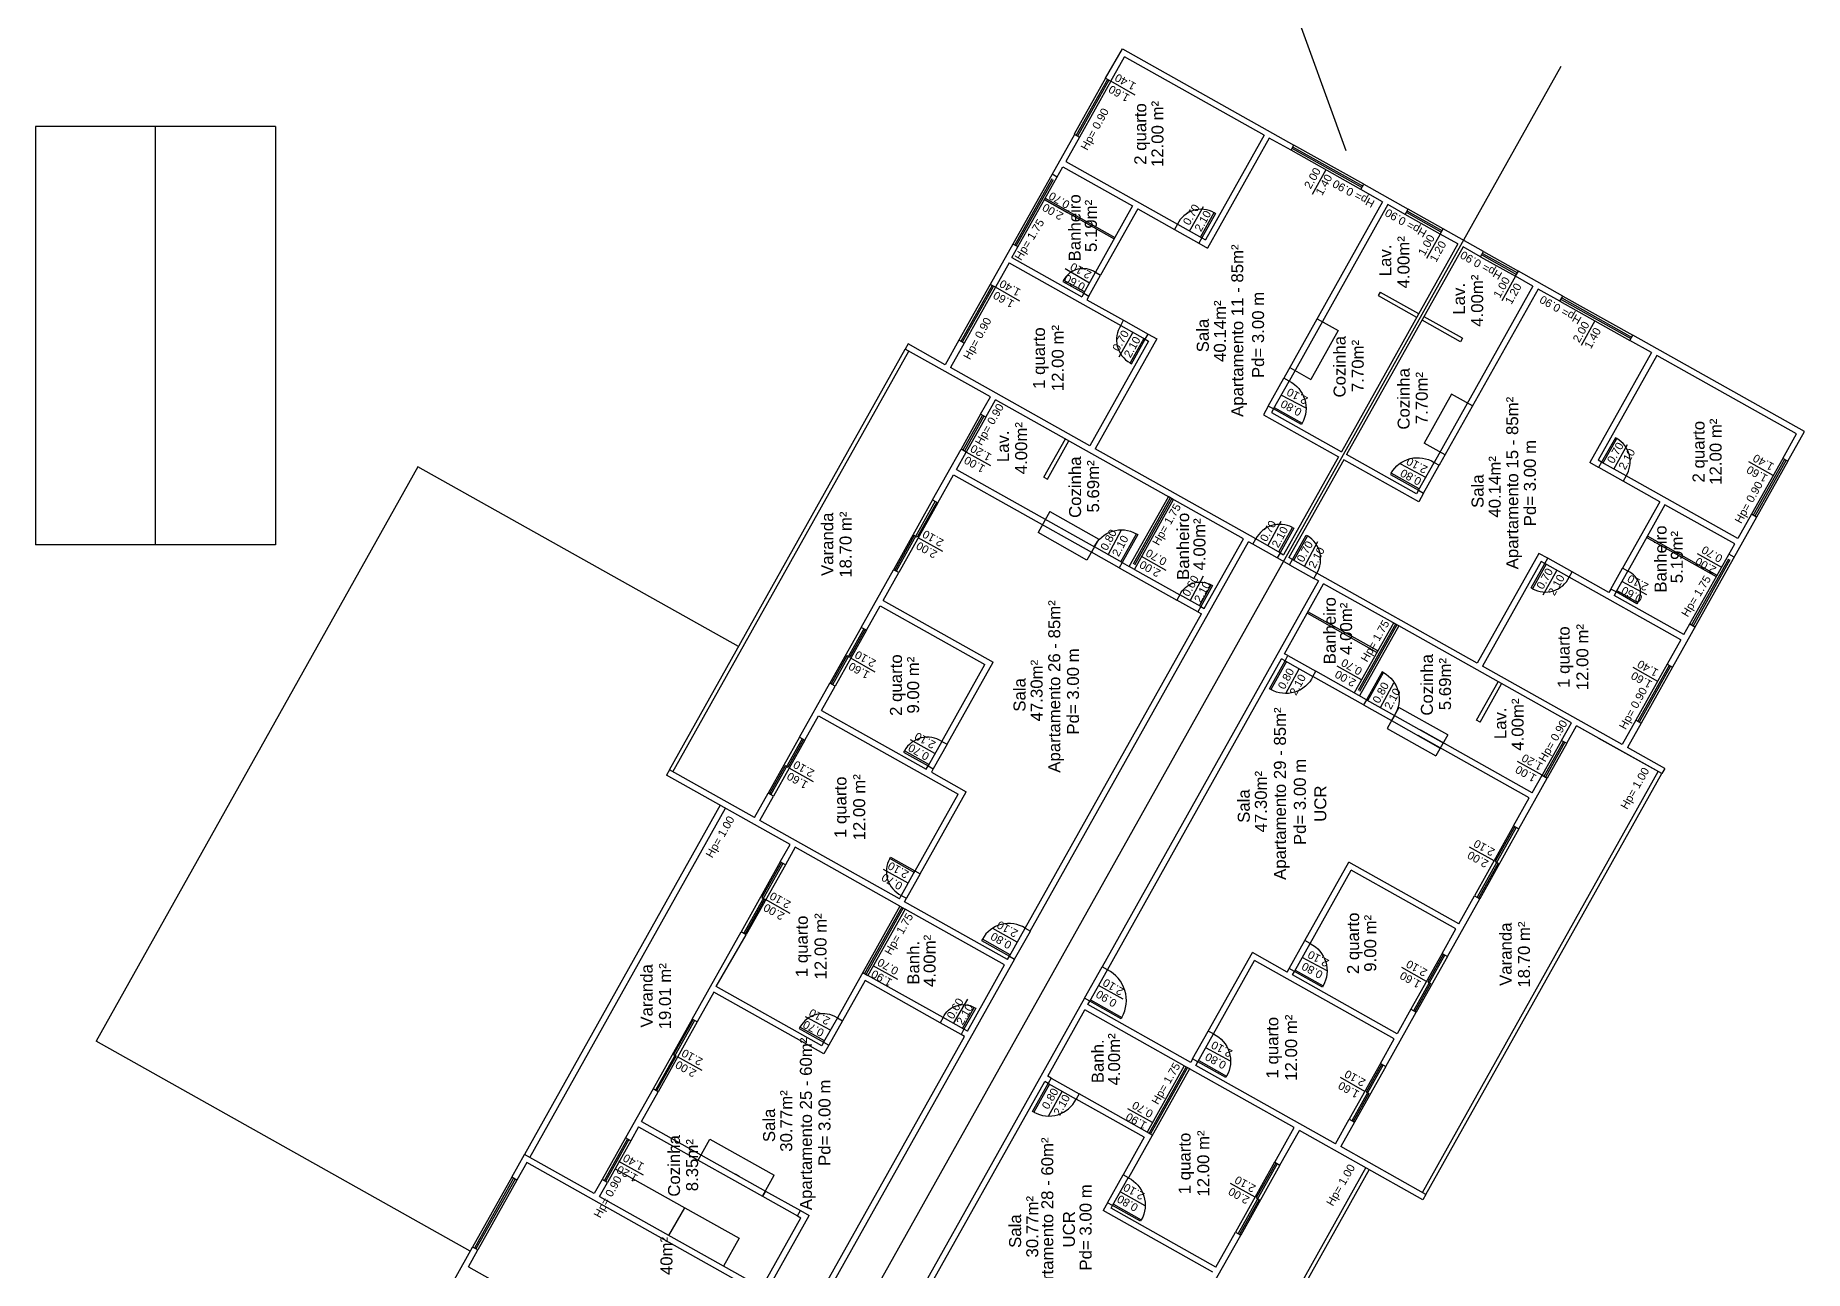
# Model space of a CAD drawing. Header units: millimetres. Extents: x -210 to 1173, y -437 to 320.
# Drawn here: x 1079.97 to 1124.19, y -64.81 to -33.96 of the extents above; entities that cross this region are included whole.
import ezdxf
from ezdxf.enums import TextEntityAlignment as Align

# ---------------------------------------------------------------- set-up
doc = ezdxf.new("R2010")
doc.units = ezdxf.units.MM
doc.header["$LTSCALE"] = 0.3
doc.linetypes.add('DASHED2', pattern=[9.525, 6.35, -3.175])
for name, color, linetype in [('CORTE', 6, 'Continuous'), ('COTAS', 1, 'Continuous'), ('ESQUADRIAS', 3, 'Continuous'), ('PISO', 1, 'Continuous'), ('PROJEÇÃO', 1, 'DASHED2'), ('TEXTOS', 2, 'Continuous'), ('VISTA', 2, 'Continuous')]:
    doc.layers.add(name, color=color, linetype=linetype)
doc.styles.add('2MM 1_100', font='ARIAL.TTF', dxfattribs={"height": 0.2})
doc.styles.add('3MM 1_100', font='ARIAL.TTF', dxfattribs={"height": 0.3})

msp = doc.modelspace()

# ---------------------------------------------------------------- linework, layer by layer
for p, q in [((1112.731, -36.84), (1095.392, 10.675)), ((1118.09, -34.736), (1093.657, -78.294))]:
    msp.add_line(p, q)
at = {"layer": 'CORTE'}
for p, q in [((1106.712, -35.03), (1107.134, -34.292)), ((1107.134, -34.292), (1111.423, -36.698)), ((1106.843, -35.103), (1107.185, -34.493)), ((1110.674, -36.449), (1107.185, -34.493)), ((1106.712, -35.03), (1106.843, -35.103)), ((1105.937, -36.43), (1103.828, -40.183)), ((1106.061, -36.499), (1105.719, -37.11)), ((1105.93, -36.426), (1106.061, -36.499)), ((1110.674, -36.448), (1109.208, -39.067)), ((1110.805, -36.521), (1109.265, -39.271)), ((1111.35, -36.829), (1110.805, -36.523)), ((1111.349, -36.829), (1111.423, -36.698)), ((1105.719, -37.11), (1108.51, -38.675)), ((1104.375, -39.509), (1105.646, -37.241)), ((1105.646, -37.241), (1107.389, -38.218)), ((1105.204, -38.025), (1106.948, -39.004)), ((1113.094, -37.807), (1113.167, -37.676)), ((1113.639, -38.112), (1113.094, -37.807)), ((1113.167, -37.676), (1114.28, -38.299)), ((1105.184, -38.06), (1106.928, -39.039)), ((1107.389, -38.218), (1106.46, -39.876)), ((1107.519, -38.292), (1106.591, -39.949)), ((1107.519, -38.292), (1108.436, -38.806)), ((1113.639, -38.112), (1111.171, -42.518)), ((1113.77, -38.186), (1111.302, -42.592)), ((1114.206, -38.43), (1113.77, -38.186)), ((1114.206, -38.43), (1114.28, -38.299)), ((1108.51, -38.675), (1108.436, -38.806)), ((1114.714, -38.715), (1114.714, -38.715)), ((1114.714, -38.715), (1114.714, -38.715)), ((1115.078, -38.919), (1115.152, -38.789)), ((1116.161, -39.355), (1115.152, -38.789)), ((1109.12, -39.018), (1109.047, -39.148)), ((1109.047, -39.148), (1109.265, -39.271)), ((1109.12, -39.018), (1109.208, -39.067)), ((1115.521, -39.168), (1112.609, -44.356)), ((1115.652, -39.241), (1112.739, -44.429)), ((1115.521, -39.168), (1115.078, -38.919)), ((1116.088, -39.486), (1115.652, -39.241)), ((1116.088, -39.486), (1116.161, -39.355)), ((1104.301, -39.64), (1103.959, -40.251)), ((1104.301, -39.64), (1107.092, -41.205)), ((1104.375, -39.509), (1106.118, -40.487)), ((1103.959, -40.251), (1103.828, -40.177)), ((1106.46, -39.876), (1106.591, -39.949)), ((1117.396, -40.219), (1114.924, -44.623)), ((1116.96, -39.975), (1117.034, -39.844)), ((1117.396, -40.219), (1116.96, -39.975)), ((1118.146, -40.468), (1117.034, -39.844)), ((1106.167, -40.399), (1106.118, -40.487)), ((1106.167, -40.399), (1106.298, -40.473)), ((1106.298, -40.473), (1106.249, -40.56)), ((1106.249, -40.56), (1107.166, -41.074)), ((1117.527, -40.293), (1115.055, -44.696)), ((1118.072, -40.599), (1117.527, -40.293)), ((1118.072, -40.599), (1118.146, -40.468)), ((1107.092, -41.205), (1107.166, -41.074)), ((1107.994, -41.539), (1106.455, -44.287)), ((1107.703, -41.548), (1107.776, -41.417)), ((1107.703, -41.548), (1107.79, -41.596)), ((1107.776, -41.417), (1107.994, -41.539)), ((1119.817, -41.576), (1119.891, -41.445)), ((1124.186, -43.855), (1119.89, -41.446)), ((1101.778, -41.665), (1101.707, -41.792)), ((1103.835, -42.986), (1101.707, -41.792)), ((1102.704, -42.184), (1101.778, -41.665)), ((1103.046, -41.573), (1102.704, -42.184)), ((1103.177, -41.647), (1102.835, -42.257)), ((1103.177, -41.647), (1103.046, -41.573)), ((1107.79, -41.596), (1106.324, -44.214)), ((1120.363, -41.881), (1118.82, -44.629)), ((1120.494, -41.954), (1119.024, -44.571)), ((1120.363, -41.881), (1119.817, -41.577)), ((1120.275, -41.833), (1120.275, -41.833)), ((1120.362, -41.882), (1120.362, -41.882)), ((1123.981, -43.913), (1120.493, -41.956)), ((1106.324, -44.214), (1102.835, -42.257)), ((1111.302, -42.592), (1111.171, -42.518)), ((1103.591, -43.422), (1103.835, -42.985)), ((1103.722, -43.495), (1103.966, -43.059)), ((1110.158, -46.533), (1103.966, -43.059)), ((1110.78, -43.216), (1110.658, -43.434)), ((1110.911, -43.289), (1110.78, -43.216)), ((1110.911, -43.289), (1110.862, -43.377)), ((1103.722, -43.495), (1103.591, -43.422)), ((1110.658, -43.434), (1112.535, -44.487)), ((1110.862, -43.377), (1112.609, -44.356)), ((1123.639, -44.523), (1123.981, -43.913)), ((1123.77, -44.596), (1124.186, -43.855)), ((1102.392, -45.56), (1103.102, -44.294)), ((1102.988, -44.803), (1103.233, -44.367)), ((1103.233, -44.367), (1103.102, -44.294)), ((1110.467, -46.537), (1106.455, -44.287)), ((1112.535, -44.487), (1111.165, -46.929)), ((1112.666, -44.56), (1111.295, -47.002)), ((1114.541, -45.612), (1112.666, -44.56)), ((1114.484, -45.408), (1112.739, -44.429)), ((1114.924, -44.623), (1115.055, -44.696)), ((1119.038, -44.751), (1118.82, -44.629)), ((1119.112, -44.62), (1119.024, -44.571)), ((1119.112, -44.62), (1119.038, -44.751)), ((1123.77, -44.596), (1123.639, -44.523)), ((1102.523, -45.633), (1102.915, -44.934)), ((1102.915, -44.934), (1106.36, -46.866)), ((1102.988, -44.803), (1106.434, -46.735)), ((1119.722, -44.963), (1119.649, -45.094)), ((1120.566, -45.607), (1119.649, -45.094)), ((1122.513, -46.528), (1119.722, -44.963)), ((1107.306, -47.224), (1108.283, -45.481)), ((1114.533, -45.321), (1114.484, -45.408)), ((1114.533, -45.321), (1114.664, -45.394)), ((1114.664, -45.394), (1114.541, -45.612)), ((1102.392, -45.56), (1102.523, -45.633)), ((1107.437, -47.297), (1108.414, -45.554)), ((1120.566, -45.607), (1119.636, -47.265)), ((1120.696, -45.681), (1119.766, -47.338)), ((1122.439, -46.658), (1120.696, -45.681)), ((1122.856, -45.918), (1122.513, -46.528)), ((1122.987, -45.991), (1122.856, -45.918)), ((1122.987, -45.991), (1120.882, -49.741)), ((1104.833, -56.331), (1110.289, -46.605)), ((1106.434, -46.735), (1106.36, -46.866)), ((1109.181, -48.275), (1110.159, -46.532)), ((1110.395, -46.665), (1110.289, -46.606)), ((1110.395, -46.665), (1110.467, -46.537)), ((1121.981, -47.48), (1120.237, -46.502)), ((1122.001, -47.445), (1120.256, -46.467)), ((1121.167, -48.926), (1122.439, -46.658)), ((1100.606, -48.744), (1101.414, -47.304)), ((1101.545, -47.377), (1101.414, -47.304)), ((1107.131, -47.126), (1107.058, -47.257)), ((1107.058, -47.257), (1108.497, -48.064)), ((1107.131, -47.126), (1107.306, -47.224)), ((1107.437, -47.297), (1108.571, -47.933)), ((1111.077, -46.88), (1111.006, -47.008)), ((1111.311, -47.179), (1111.006, -47.008)), ((1111.077, -46.88), (1111.165, -46.929)), ((1111.383, -47.051), (1111.295, -47.002)), ((1111.311, -47.179), (1111.383, -47.051)), ((1117.547, -46.896), (1116.005, -49.643)), ((1117.605, -47.1), (1116.136, -49.717)), ((1117.765, -47.019), (1117.547, -46.896)), ((1117.692, -47.149), (1117.605, -47.1)), ((1117.692, -47.149), (1117.765, -47.019)), ((1119.766, -47.338), (1119.636, -47.265)), ((1101.153, -48.076), (1101.545, -47.377)), ((1112.033, -47.584), (1106.626, -57.222)), ((1111.186, -49.402), (1112.165, -47.658)), ((1111.921, -47.521), (1111.993, -47.393)), ((1112.033, -47.584), (1111.921, -47.521)), ((1116.005, -49.643), (1111.993, -47.393)), ((1114.04, -48.71), (1112.164, -47.658)), ((1118.302, -47.492), (1118.376, -47.361)), ((1121.094, -49.057), (1118.302, -47.492)), ((1119.293, -47.875), (1118.376, -47.361)), ((1101.153, -48.076), (1103.901, -49.616)), ((1108.571, -47.933), (1108.497, -48.064)), ((1113.04, -47.98), (1113.039, -47.981)), ((1113.171, -48.053), (1113.17, -48.054)), ((1119.342, -47.788), (1119.293, -47.875)), ((1119.473, -47.861), (1119.342, -47.788)), ((1119.473, -47.861), (1119.424, -47.949)), ((1121.167, -48.926), (1119.424, -47.949)), ((1100.737, -48.817), (1101.079, -48.207)), ((1101.079, -48.207), (1103.696, -49.674)), ((1104.704, -56.259), (1109.108, -48.406)), ((1109.094, -48.226), (1109.021, -48.357)), ((1109.021, -48.357), (1109.108, -48.406)), ((1109.094, -48.226), (1109.181, -48.275)), ((1113.498, -49.369), (1111.754, -48.39)), ((1113.517, -49.334), (1111.773, -48.355)), ((1113.909, -48.636), (1112.93, -50.38)), ((1100.737, -48.817), (1100.606, -48.744)), ((1114.04, -48.709), (1113.061, -50.454)), ((1118.357, -51.131), (1114.04, -48.71)), ((1121.094, -49.057), (1120.751, -49.667)), ((1111.273, -49.451), (1111.186, -49.402)), ((1111.2, -49.582), (1111.273, -49.451)), ((1102.62, -51.592), (1103.696, -49.674)), ((1102.751, -51.666), (1103.901, -49.616)), ((1106.759, -57.296), (1111.113, -49.533)), ((1111.2, -49.582), (1111.113, -49.533)), ((1111.898, -49.973), (1111.971, -49.842)), ((1113.236, -50.552), (1111.971, -49.842)), ((1119.625, -51.673), (1116.136, -49.717)), ((1120.751, -49.667), (1120.882, -49.741)), ((1099.066, -51.49), (1099.823, -50.139)), ((1099.612, -50.823), (1099.954, -50.213)), ((1099.954, -50.213), (1099.824, -50.139)), ((1113.162, -50.682), (1111.898, -49.973)), ((1099.612, -50.823), (1102.229, -52.29)), ((1113.236, -50.552), (1113.162, -50.682)), ((1099.196, -51.564), (1099.538, -50.954)), ((1099.538, -50.954), (1103.028, -52.91)), ((1113.934, -50.943), (1113.86, -51.074)), ((1113.86, -51.074), (1115.081, -51.759)), ((1113.934, -50.943), (1115.155, -51.628)), ((1118.112, -51.567), (1118.357, -51.131)), ((1118.243, -51.641), (1118.488, -51.204)), ((1120.616, -52.398), (1118.488, -51.204)), ((1118.915, -51.444), (1118.488, -51.205)), ((1119.968, -51.063), (1119.625, -51.673)), ((1120.099, -51.136), (1119.757, -51.745)), ((1119.968, -51.063), (1120.099, -51.136)), ((1099.066, -51.49), (1099.196, -51.564)), ((1102.62, -51.592), (1102.751, -51.666)), ((1117.305, -53.006), (1114.523, -51.446)), ((1117.379, -52.876), (1114.596, -51.315)), ((1115.155, -51.628), (1115.081, -51.759)), ((1118.112, -51.567), (1118.243, -51.641)), ((1120.616, -52.398), (1119.046, -51.518)), ((1119.683, -51.876), (1119.682, -51.877)), ((1120.689, -52.267), (1119.757, -51.744)), ((1120.689, -52.268), (1119.757, -51.745)), ((1095.813, -52.302), (1095.739, -52.433)), ((1098.827, -54.165), (1095.739, -52.433)), ((1097.941, -53.496), (1095.813, -52.302)), ((1102.229, -52.29), (1102.278, -52.203)), ((1102.278, -52.203), (1102.409, -52.276)), ((1102.409, -52.276), (1102.36, -52.364)), ((1102.36, -52.364), (1103.232, -52.852)), ((1117.044, -53.778), (1117.754, -52.513)), ((1117.379, -52.876), (1117.623, -52.439)), ((1117.623, -52.439), (1117.754, -52.513)), ((1120.689, -52.267), (1120.616, -52.398)), ((1120.689, -52.268), (1120.616, -52.398)), ((1097.941, -53.496), (1098.283, -52.886)), ((1098.072, -53.569), (1098.414, -52.959)), ((1098.414, -52.959), (1098.283, -52.886)), ((1101.952, -54.829), (1103.028, -52.91)), ((1102.082, -54.902), (1103.232, -52.852)), ((1116.913, -53.705), (1117.305, -53.006)), ((1101.56, -55.527), (1098.072, -53.569)), ((1116.913, -53.705), (1117.044, -53.778)), ((1098.582, -54.603), (1098.827, -54.165)), ((1098.958, -54.238), (1098.713, -54.676)), ((1101.574, -55.706), (1098.958, -54.238)), ((1098.713, -54.676), (1098.582, -54.603)), ((1101.951, -54.829), (1102.082, -54.902)), ((1111.696, -56.569), (1112.797, -54.607)), ((1111.827, -56.643), (1112.855, -54.811)), ((1115.543, -56.148), (1112.797, -54.607)), ((1115.47, -56.279), (1112.855, -54.811)), ((1101.574, -55.706), (1100.01, -58.498)), ((1101.56, -55.527), (1101.609, -55.439)), ((1101.609, -55.439), (1101.74, -55.512)), ((1101.691, -55.6), (1101.74, -55.513)), ((1104.264, -57.044), (1101.691, -55.6)), ((1115.258, -56.963), (1116.066, -55.523)), ((1115.543, -56.148), (1115.935, -55.449)), ((1115.935, -55.449), (1116.066, -55.523)), ((1101.705, -55.78), (1100.776, -57.438)), ((1101.706, -55.779), (1101.705, -55.78)), ((1104.191, -57.174), (1101.705, -55.78)), ((1096.381, -58.528), (1097.604, -56.347)), ((1096.982, -57.717), (1097.735, -56.421)), ((1097.735, -56.421), (1097.604, -56.347)), ((1104.704, -56.259), (1104.834, -56.331)), ((1111.827, -56.643), (1111.696, -56.569)), ((1115.128, -56.889), (1115.47, -56.279)), ((1104.442, -57.029), (1099.868, -65.184)), ((1104.264, -57.044), (1104.313, -56.956)), ((1104.313, -56.956), (1104.442, -57.029)), ((1109.282, -58.827), (1110.383, -56.864)), ((1111.256, -57.354), (1110.383, -56.864)), ((1115.128, -56.889), (1115.258, -56.963)), ((1102.651, -58.489), (1100.776, -57.438)), ((1103.261, -58.831), (1104.191, -57.174)), ((1106.759, -57.296), (1106.626, -57.222)), ((1109.413, -58.9), (1110.44, -57.069)), ((1113.93, -59.026), (1110.44, -57.069)), ((1111.256, -57.354), (1111.305, -57.267)), ((1111.436, -57.34), (1111.305, -57.267)), ((1111.387, -57.428), (1111.436, -57.34)), ((1114.003, -58.895), (1111.387, -57.428)), ((1096.927, -57.858), (1096.505, -58.597)), ((1099.676, -59.4), (1096.927, -57.858)), ((1099.619, -59.196), (1096.982, -57.717)), ((1100.702, -57.569), (1100.141, -58.571)), ((1102.577, -58.62), (1100.702, -57.569)), ((1106.186, -58.007), (1101.661, -66.074)), ((1105.267, -59.957), (1106.197, -58.3)), ((1106.319, -58.081), (1106.186, -58.007)), ((1108.682, -59.694), (1106.197, -58.3)), ((1106.27, -58.169), (1106.319, -58.081)), ((1108.842, -59.612), (1106.27, -58.169)), ((1113.718, -59.71), (1114.476, -58.358)), ((1114.345, -58.285), (1114.003, -58.895)), ((1114.345, -58.285), (1114.476, -58.358)), ((1096.505, -58.597), (1096.381, -58.528)), ((1100.01, -58.498), (1100.141, -58.571)), ((1102.651, -58.489), (1102.577, -58.62)), ((1103.174, -58.782), (1103.101, -58.913)), ((1103.261, -58.831), (1103.174, -58.782)), ((1099.667, -59.108), (1099.619, -59.196)), ((1099.667, -59.108), (1099.798, -59.182)), ((1099.798, -59.182), (1099.676, -59.4)), ((1099.739, -65.112), (1103.188, -58.962)), ((1103.188, -58.962), (1103.101, -58.913)), ((1109.413, -58.9), (1109.282, -58.827)), ((1113.587, -59.637), (1113.93, -59.026)), ((1108.682, -59.694), (1107.753, -61.351)), ((1108.891, -59.525), (1108.842, -59.612)), ((1109.022, -59.598), (1108.891, -59.525)), ((1108.973, -59.685), (1109.022, -59.598)), ((1112.462, -61.643), (1108.973, -59.685)), ((1113.587, -59.637), (1113.718, -59.71)), ((1101.792, -66.148), (1105.194, -60.088)), ((1105.281, -60.136), (1105.194, -60.088)), ((1105.355, -60.006), (1105.267, -59.957)), ((1105.355, -60.006), (1105.281, -60.136)), ((1108.813, -59.768), (1107.284, -62.493)), ((1111.429, -61.235), (1108.813, -59.768)), ((1095.403, -60.272), (1094.718, -61.494)), ((1095.112, -61.085), (1095.53, -60.344)), ((1095.53, -60.344), (1095.403, -60.272)), ((1106.052, -60.397), (1105.979, -60.528)), ((1107.68, -61.482), (1105.979, -60.528)), ((1107.753, -61.351), (1106.052, -60.397)), ((1095.044, -61.219), (1094.849, -61.567)), ((1095.044, -61.219), (1098.14, -62.955)), ((1095.117, -61.088), (1098.214, -62.824)), ((1110.941, -62.106), (1111.429, -61.235)), ((1111.072, -62.18), (1111.56, -61.309)), ((1114.647, -63.041), (1111.56, -61.309)), ((1112.462, -61.643), (1112.804, -61.032)), ((1112.935, -61.106), (1112.593, -61.716)), ((1112.804, -61.032), (1112.935, -61.106)), ((1094.849, -61.567), (1094.718, -61.494)), ((1107.68, -61.482), (1107.154, -62.42)), ((1114.721, -62.91), (1112.593, -61.716)), ((1091.872, -62.479), (1092.191, -61.91)), ((1092.248, -62.114), (1092.003, -62.552)), ((1093.93, -62.886), (1092.191, -61.91)), ((1099.226, -66.027), (1092.248, -62.114)), ((1110.941, -62.106), (1111.072, -62.18)), ((1092.003, -62.552), (1091.872, -62.479)), ((1094.131, -62.54), (1093.936, -62.889)), ((1094.066, -62.962), (1094.262, -62.614)), ((1094.262, -62.614), (1094.131, -62.54)), ((1107.284, -62.493), (1107.153, -62.419)), ((1094.066, -62.962), (1098.122, -65.236)), ((1098.214, -62.824), (1098.14, -62.955)), ((1106.761, -63.117), (1106.651, -63.313)), ((1106.89, -63.189), (1106.761, -63.117)), ((1106.854, -63.255), (1106.89, -63.189)), ((1114.721, -62.91), (1114.647, -63.041)), ((1098.122, -65.236), (1099.1, -63.492)), ((1098.253, -65.309), (1099.304, -63.435)), ((1099.013, -63.443), (1099.086, -63.313)), ((1099.013, -63.443), (1099.1, -63.492)), ((1099.086, -63.313), (1099.304, -63.435)), ((1109.399, -64.855), (1106.651, -63.313)), ((1109.472, -64.724), (1106.854, -63.255)), ((1109.357, -65.234), (1110.093, -63.924)), ((1109.472, -64.724), (1109.962, -63.85)), ((1109.962, -63.85), (1110.093, -63.924)), ((1089.607, -66.518), (1090.894, -64.223)), ((1090.789, -64.716), (1091.024, -64.297)), ((1091.024, -64.297), (1090.894, -64.223)), ((1090.789, -64.716), (1092.753, -65.816))]:
    msp.add_line(p, q, dxfattribs=at)
at = {"layer": 'COTAS'}
for p, q in [((1107.456, -35.447), (1106.843, -35.103)), ((1112.222, -37.318), (1111.878, -37.931)), ((1105.181, -38.058), (1105.756, -38.382)), ((1108.816, -38.845), (1109.16, -38.232)), ((1115.078, -38.92), (1114.735, -39.533)), ((1105.708, -39.781), (1106.313, -40.138)), ((1116.96, -39.975), (1116.616, -40.588)), ((1104.572, -40.595), (1103.959, -40.251)), ((1118.945, -41.087), (1118.601, -41.7)), ((1107.054, -41.989), (1107.398, -41.377)), ((1111.726, -43.271), (1111.106, -42.941)), ((1119.418, -44.79), (1119.761, -44.177)), ((1103.846, -44.711), (1103.233, -44.367)), ((1123.402, -44.95), (1122.789, -44.607)), ((1114.716, -45), (1114.096, -44.669)), ((1106.782, -46.93), (1107.113, -46.31)), ((1110.772, -46.708), (1111.103, -46.088)), ((1102.647, -46.849), (1102.034, -46.505)), ((1111.688, -47.222), (1112.019, -46.602)), ((1108.229, -47.321), (1107.616, -46.977)), ((1121.498, -46.898), (1122.111, -47.242)), ((1108.832, -48.08), (1109.163, -47.46)), ((1117.654, -47.934), (1117.997, -47.321)), ((1120.24, -47.931), (1119.62, -47.6)), ((1100.958, -49.861), (1100.345, -49.517)), ((1111.218, -50.398), (1111.549, -49.777)), ((1113.113, -50.059), (1112.5, -49.715)), ((1120.514, -50.095), (1119.901, -49.751)), ((1113.585, -50.747), (1113.916, -50.127)), ((1102.449, -51.898), (1101.836, -51.554)), ((1117.623, -52.439), (1117.01, -52.096)), ((1099.417, -52.607), (1098.804, -52.263)), ((1116.424, -54.577), (1115.811, -54.233)), ((1101.78, -55.134), (1101.167, -54.79)), ((1098.83, -55.888), (1098.217, -55.544)), ((1104.508, -56.608), (1103.895, -56.264)), ((1112.252, -57.322), (1111.631, -56.991)), ((1101.522, -57.544), (1100.909, -57.2)), ((1114.736, -57.587), (1114.123, -57.243)), ((1102.913, -58.636), (1103.269, -58.03)), ((1099.839, -58.803), (1099.218, -58.472)), ((1109.837, -59.58), (1109.217, -59.249)), ((1096.628, -59.813), (1096.015, -59.469)), ((1113.196, -60.335), (1112.582, -59.991)), ((1105.629, -60.332), (1105.285, -60.945)), ((1107.886, -61.114), (1107.273, -60.77)), ((1095.162, -62.431), (1094.549, -62.087)), ((1110.451, -62.98), (1109.838, -62.636))]:
    msp.add_line(p, q, dxfattribs=at)
at = {"layer": 'COTAS', "extrusion": (2.53092e-12, 2.49687e-12, -1)}
msp.add_line((1107.15, -58.032), (1106.537, -57.688), dxfattribs=at)
at = {"layer": 'COTAS', "extrusion": (1.06791e-16, -5.99361e-17, -1)}
msp.add_line((1107.086, -62.841), (1107.699, -63.185), dxfattribs=at)
at = {"layer": 'ESQUADRIAS'}
for p, q in [((1106.76, -35.057), (1105.978, -36.453)), ((1106.795, -35.077), (1106.013, -36.472)), ((1113.121, -37.759), (1111.377, -36.781)), ((1113.141, -37.724), (1111.396, -36.746)), ((1115.105, -38.872), (1114.233, -38.382)), ((1115.125, -38.837), (1114.253, -38.348)), ((1116.115, -39.438), (1116.987, -39.927)), ((1116.135, -39.403), (1117.007, -39.892)), ((1103.876, -40.204), (1103.094, -41.6)), ((1103.911, -40.224), (1103.129, -41.62)), ((1118.099, -40.551), (1119.844, -41.529)), ((1118.119, -40.516), (1119.863, -41.494)), ((1103.639, -43.448), (1103.15, -44.321)), ((1103.674, -43.468), (1103.185, -44.34)), ((1123.687, -44.55), (1122.904, -45.945)), ((1123.722, -44.569), (1122.939, -45.964)), ((1102.458, -45.596), (1101.479, -47.341)), ((1102.493, -45.616), (1102.003, -46.488)), ((1101.934, -46.449), (1101.445, -47.321)), ((1102.003, -46.488), (1101.934, -46.449)), ((1100.672, -48.781), (1099.889, -50.176)), ((1100.706, -48.8), (1100.315, -49.498)), ((1100.245, -49.459), (1099.854, -50.157)), ((1100.315, -49.498), (1100.245, -49.459)), ((1120.799, -49.694), (1120.016, -51.09)), ((1120.834, -49.714), (1120.051, -51.109)), ((1099.131, -51.527), (1098.348, -52.923)), ((1099.166, -51.547), (1098.775, -52.244)), ((1118.16, -51.594), (1117.671, -52.466)), ((1118.195, -51.614), (1117.706, -52.486)), ((1098.705, -52.205), (1098.314, -52.903)), ((1098.775, -52.244), (1098.705, -52.205)), ((1116.979, -53.741), (1116, -55.486)), ((1116.944, -53.722), (1116.455, -54.594)), ((1098.647, -54.639), (1097.669, -56.384)), ((1098.612, -54.62), (1098.123, -55.492)), ((1116.524, -54.633), (1116.035, -55.505)), ((1116.455, -54.594), (1116.524, -54.633)), ((1098.193, -55.531), (1097.704, -56.403)), ((1098.123, -55.492), (1098.193, -55.531)), ((1115.193, -56.926), (1114.41, -58.322)), ((1115.158, -56.906), (1114.767, -57.604)), ((1114.837, -57.643), (1114.445, -58.341)), ((1114.767, -57.604), (1114.837, -57.643)), ((1096.443, -58.562), (1095.465, -60.307)), ((1096.404, -58.54), (1095.915, -59.413)), ((1095.983, -59.451), (1095.494, -60.323)), ((1095.915, -59.413), (1095.984, -59.452)), ((1113.652, -59.673), (1112.87, -61.069)), ((1113.617, -59.654), (1113.226, -60.352)), ((1113.296, -60.391), (1112.905, -61.089)), ((1113.226, -60.352), (1113.296, -60.391)), ((1094.766, -61.521), (1094.179, -62.567)), ((1094.801, -61.54), (1094.214, -62.587)), ((1111.005, -62.144), (1110.027, -63.889)), ((1110.97, -62.125), (1110.481, -62.997)), ((1091.92, -62.506), (1090.942, -64.251)), ((1091.955, -62.525), (1090.977, -64.27)), ((1110.551, -63.036), (1110.062, -63.908)), ((1110.481, -62.997), (1110.551, -63.036))]:
    msp.add_line(p, q, dxfattribs=at)
for points in [[(1109.121, -39.016), (1109.086, -38.997), (1109.428, -38.386), (1109.463, -38.405)], [(1106.167, -40.399), (1106.186, -40.365), (1105.663, -40.071), (1105.643, -40.106)], [(1107.703, -41.548), (1107.668, -41.528), (1107.325, -42.139), (1107.36, -42.158)], [(1119.112, -44.619), (1119.147, -44.638), (1119.491, -44.028), (1119.456, -44.009)], [(1111.043, -46.86), (1111.386, -46.25), (1111.421, -46.269), (1111.077, -46.88)], [(1111.383, -47.051), (1111.726, -46.441), (1111.761, -46.46), (1111.418, -47.07)], [(1117.692, -47.15), (1117.727, -47.169), (1117.385, -47.78), (1117.35, -47.76)], [(1119.473, -47.861), (1119.492, -47.826), (1120.015, -48.12), (1119.996, -48.155)], [(1102.278, -52.203), (1102.297, -52.168), (1101.687, -51.826), (1101.667, -51.861)], [(1101.951, -54.829), (1101.932, -54.864), (1101.321, -54.521), (1101.341, -54.486)], [(1104.313, -56.956), (1104.333, -56.921), (1103.635, -56.53), (1103.615, -56.565)], [(1106.319, -58.081), (1106.338, -58.047), (1107.123, -58.487), (1107.104, -58.522)], [(1099.667, -59.108), (1099.687, -59.074), (1099.076, -58.731), (1099.057, -58.766)], [(1105.281, -60.136), (1105.316, -60.156), (1104.925, -60.854), (1104.89, -60.834)]]:
    msp.add_lwpolyline(points, close=True, dxfattribs=at)
at = {"layer": 'ESQUADRIAS', "extrusion": (-8.67055e-14, 3.07119e-13, -1), "elevation": 0}
for points in [[(-1110.911, -43.289), (-1110.93, -43.255), (-1111.628, -43.646), (-1111.609, -43.68)], [(-1109.022, -59.598), (-1109.042, -59.563), (-1109.74, -59.954), (-1109.72, -59.989)]]:
    msp.add_lwpolyline(points, close=True, dxfattribs=at)
at = {"layer": 'ESQUADRIAS', "extrusion": (3.07266e-13, 8.61823e-14, -1), "elevation": 0}
msp.add_lwpolyline([(-1114.533, -45.321), (-1114.552, -45.286), (-1113.855, -44.894), (-1113.835, -44.929)], close=True, dxfattribs=at)
at = {"layer": 'ESQUADRIAS', "extrusion": (1.06818e-16, -5.98874e-17, -1)}
for points in [[(-1107.131, -47.126), (-1107.096, -47.106), (-1107.488, -46.409), (-1107.523, -46.428)], [(-1109.094, -48.226), (-1109.059, -48.207), (-1109.353, -47.684), (-1109.388, -47.703)]]:
    msp.add_lwpolyline(points, close=True, dxfattribs=at)
at = {"layer": 'ESQUADRIAS', "extrusion": (-1.06805e-16, 5.99109e-17, -1)}
for points in [[(-1111.2, -49.582), (-1111.235, -49.601), (-1110.843, -50.299), (-1110.809, -50.279)], [(-1113.236, -50.552), (-1113.271, -50.571), (-1113.662, -49.874), (-1113.627, -49.854)]]:
    msp.add_lwpolyline(points, close=True, dxfattribs=at)
at = {"layer": 'ESQUADRIAS', "extrusion": (-8.66407e-14, 3.07137e-13, -1), "elevation": 0}
msp.add_lwpolyline([(-1111.436, -57.34), (-1111.455, -57.306), (-1112.153, -57.697), (-1112.134, -57.732)], close=True, dxfattribs=at)
at = {"layer": 'ESQUADRIAS', "extrusion": (1.06793e-16, -5.99313e-17, -1)}
msp.add_lwpolyline([(-1103.174, -58.783), (-1103.139, -58.763), (-1103.433, -58.24), (-1103.468, -58.259)], close=True, dxfattribs=at)
at = {"layer": 'ESQUADRIAS', "extrusion": (1.06791e-16, -5.99361e-17, -1)}
msp.add_lwpolyline([(-1106.89, -63.189), (-1106.91, -63.154), (-1107.607, -63.546), (-1107.588, -63.581)], close=True, dxfattribs=at)
at = {"layer": 'PISO'}
for p, q in [((1085.966, -36.236), (1079.966, -36.236)), ((1079.966, -36.236), (1079.966, -46.686)), ((1082.966, -46.686), (1082.966, -36.236)), ((1085.966, -36.236), (1085.966, -46.686)), ((1108.437, -38.805), (1109.048, -39.147)), ((1108.51, -38.674), (1109.121, -39.016)), ((1107.166, -41.074), (1107.776, -41.417)), ((1107.092, -41.205), (1107.703, -41.548)), ((1110.78, -43.216), (1111.171, -42.518)), ((1110.911, -43.289), (1111.302, -42.592)), ((1114.533, -45.321), (1114.924, -44.623)), ((1119.723, -44.962), (1119.112, -44.619)), ((1114.664, -45.394), (1115.055, -44.696)), ((1119.649, -45.093), (1119.039, -44.75)), ((1102.392, -45.56), (1101.414, -47.304)), ((1102.523, -45.633), (1101.545, -47.377)), ((1085.966, -46.686), (1079.966, -46.686)), ((1107.058, -47.257), (1106.36, -46.866)), ((1107.131, -47.126), (1106.434, -46.735)), ((1111.006, -47.008), (1110.395, -46.665)), ((1111.077, -46.88), (1110.467, -46.537)), ((1111.311, -47.179), (1111.921, -47.521)), ((1111.383, -47.051), (1111.993, -47.393)), ((1118.302, -47.492), (1117.692, -47.15)), ((1118.376, -47.361), (1117.765, -47.019)), ((1109.021, -48.357), (1108.497, -48.064)), ((1109.094, -48.226), (1108.571, -47.933)), ((1100.606, -48.744), (1099.824, -50.139)), ((1100.737, -48.817), (1099.954, -50.213)), ((1111.273, -49.451), (1111.971, -49.842)), ((1111.2, -49.582), (1111.898, -49.973)), ((1113.162, -50.682), (1113.86, -51.074)), ((1113.236, -50.552), (1113.934, -50.943)), ((1099.066, -51.49), (1098.283, -52.886)), ((1099.196, -51.564), (1098.414, -52.959)), ((1102.62, -51.592), (1102.278, -52.203)), ((1102.751, -51.666), (1102.409, -52.276)), ((1116.913, -53.705), (1115.935, -55.449)), ((1117.044, -53.778), (1116.066, -55.523)), ((1098.582, -54.603), (1097.604, -56.347)), ((1098.713, -54.676), (1097.735, -56.42)), ((1101.951, -54.829), (1101.609, -55.439)), ((1102.082, -54.902), (1101.74, -55.512)), ((1111.305, -57.267), (1111.696, -56.569)), ((1111.436, -57.34), (1111.827, -56.643)), ((1115.128, -56.889), (1114.345, -58.285)), ((1115.258, -56.963), (1114.476, -58.358)), ((1106.186, -58.007), (1106.626, -57.222)), ((1106.319, -58.081), (1106.759, -57.296)), ((1096.381, -58.528), (1095.403, -60.272)), ((1096.505, -58.597), (1095.53, -60.344)), ((1100.01, -58.498), (1099.667, -59.108)), ((1100.141, -58.571), (1099.798, -59.182)), ((1103.101, -58.913), (1102.577, -58.62)), ((1103.174, -58.783), (1102.651, -58.489)), ((1108.891, -59.524), (1109.282, -58.827)), ((1109.021, -59.598), (1109.413, -58.9)), ((1113.587, -59.637), (1112.804, -61.032)), ((1113.718, -59.71), (1112.935, -61.106)), ((1110.94, -62.107), (1109.962, -63.852)), ((1111.071, -62.181), (1110.092, -63.925)), ((1097.553, -62.453), (1097.465, -62.404)), ((1106.761, -63.117), (1107.153, -62.419)), ((1106.89, -63.189), (1107.282, -62.492)), ((1098.14, -62.955), (1099.013, -63.443)), ((1098.214, -62.824), (1099.086, -63.313))]:
    msp.add_line(p, q, dxfattribs=at)
at = {"layer": 'PISO', "extrusion": (5.98539e-17, 1.06837e-16, -1)}
for p, q in [((1106.167, -40.399), (1106.46, -39.876)), ((1106.298, -40.473), (1106.591, -39.949))]:
    msp.add_line(p, q, dxfattribs=at)
at = {"layer": 'PISO', "extrusion": (5.99444e-17, 1.06786e-16, -1)}
for p, q in [((1119.342, -47.788), (1119.636, -47.265)), ((1119.473, -47.861), (1119.766, -47.338))]:
    msp.add_line(p, q, dxfattribs=at)
at = {"layer": 'PISO', "extrusion": (5.98874e-17, 1.06818e-16, -1)}
for p, q in [((1104.313, -56.956), (1104.704, -56.259)), ((1104.442, -57.029), (1104.834, -56.331))]:
    msp.add_line(p, q, dxfattribs=at)
at = {"layer": 'PISO', "extrusion": (-1.49903e-12, -4.21329e-13, -1)}
for p, q in [((1105.282, -60.135), (1105.98, -60.526)), ((1105.355, -60.006), (1106.052, -60.397))]:
    msp.add_line(p, q, dxfattribs=at)
at = {"layer": 'PISO'}
for centre, radius, start, end in [((1109.105, -38.963), 0.661, 60.7889, 154.1583), ((1106.153, -40.346), 0.561, 56.791, 150.7409), ((1107.649, -41.562), 0.661, 147.3234, 240.6928), ((1119.166, -44.605), 0.661, 327.2749, 60.6443), ((1111.07, -46.853), 0.681, 62.3678, 152.3678), ((1111.409, -47.043), 0.681, 329.0654, 59.0654), ((1117.708, -47.203), 0.661, 240.7404, 334.1098), ((1119.526, -47.845), 0.561, 330.6923, 64.6422), ((1102.264, -52.149), 0.661, 57.3472, 150.7166), ((1101.898, -54.845), 0.661, 150.7386, 244.1079), ((1104.299, -56.902), 0.761, 57.7853, 150.7229), ((1106.373, -58.066), 0.861, 330.7103, 63.3142), ((1099.653, -59.055), 0.661, 57.359, 150.7284), ((1105.297, -60.19), 0.761, 240.7042, 333.6418)]:
    msp.add_arc(centre, radius, start, end, dxfattribs=at)
at = {"layer": 'PISO', "extrusion": (-8.67055e-14, 3.07119e-13, -1)}
for centre in [(-1110.964, -43.274), (-1109.076, -59.582)]:
    msp.add_arc(centre, 0.761, 116.3215, 209.2591, dxfattribs=at)
at = {"layer": 'PISO', "extrusion": (3.07266e-13, 8.61823e-14, -1)}
msp.add_arc((-1114.518, -45.267), 0.761, 29.3077, 122.2453, dxfattribs=at)
at = {"layer": 'PISO', "extrusion": (1.06818e-16, -5.98874e-17, -1)}
for centre, radius, start, end in [((-1107.109, -47.057), 0.749, 25.506, 119.6781), ((-1109.078, -48.173), 0.561, 25.3272, 119.2771)]:
    msp.add_arc(centre, radius, start, end, dxfattribs=at)
at = {"layer": 'PISO', "extrusion": (-1.06805e-16, 5.99109e-17, -1)}
for centre, start, end in [((-1113.29, -50.537), 119.2897, 212.2273), ((-1111.216, -49.635), 206.3521, 299.2897)]:
    msp.add_arc(centre, 0.761, start, end, dxfattribs=at)
at = {"layer": 'PISO', "extrusion": (-8.66407e-14, 3.07137e-13, -1)}
msp.add_arc((-1111.489, -57.325), 0.761, 116.3336, 209.2712, dxfattribs=at)
at = {"layer": 'PISO', "extrusion": (1.06793e-16, -5.99313e-17, -1)}
msp.add_arc((-1103.158, -58.729), 0.561, 25.3508, 119.3007, dxfattribs=at)
at = {"layer": 'PISO', "extrusion": (1.06791e-16, -5.99361e-17, -1)}
msp.add_arc((-1106.944, -63.174), 0.761, 116.3838, 209.3214, dxfattribs=at)
at = {"layer": 'PROJEÇÃO'}
for p, q in [((1104.446, -39.196), (1105.424, -37.451)), ((1104.481, -39.215), (1105.459, -37.471)), ((1105.506, -37.497), (1105.376, -37.424)), ((1104.528, -39.242), (1104.398, -39.169)), ((1108.332, -45.506), (1107.354, -47.251)), ((1108.367, -45.526), (1107.389, -47.27)), ((1108.407, -45.551), (1108.276, -45.478)), ((1107.437, -47.297), (1107.306, -47.224)), ((1121.362, -48.692), (1122.34, -46.947)), ((1121.397, -48.711), (1122.375, -46.967)), ((1122.423, -46.993), (1122.292, -46.92)), ((1113.957, -48.663), (1112.978, -50.407)), ((1113.992, -48.682), (1113.013, -50.427)), ((1121.445, -48.738), (1121.314, -48.665)), ((1101.574, -55.706), (1101.705, -55.78)), ((1101.622, -55.733), (1100.693, -57.391)), ((1101.657, -55.753), (1100.728, -57.41)), ((1100.645, -57.364), (1100.776, -57.437)), ((1108.682, -59.694), (1108.813, -59.767)), ((1108.73, -59.721), (1107.801, -61.378)), ((1108.765, -59.74), (1107.836, -61.398)), ((1107.753, -61.351), (1107.884, -61.425))]:
    msp.add_line(p, q, dxfattribs=at)
at = {"layer": 'VISTA'}
for p, q in [((1106.712, -35.03), (1105.93, -36.426)), ((1106.843, -35.103), (1106.061, -36.499)), ((1113.167, -37.676), (1111.423, -36.698)), ((1113.094, -37.807), (1111.35, -36.828)), ((1115.078, -38.919), (1114.206, -38.43)), ((1115.152, -38.789), (1114.28, -38.3)), ((1116.161, -39.355), (1117.034, -39.844)), ((1116.088, -39.486), (1116.96, -39.975)), ((1103.828, -40.177), (1103.046, -41.573)), ((1103.959, -40.251), (1103.177, -41.647)), ((1113.578, -40.371), (1113.529, -40.458)), ((1113.529, -40.458), (1114.487, -40.996)), ((1113.578, -40.371), (1114.536, -40.908)), ((1118.072, -40.599), (1119.817, -41.577)), ((1118.146, -40.468), (1119.89, -41.446)), ((1112.002, -41.035), (1112.525, -41.328)), ((1115.583, -41.61), (1114.625, -41.073)), ((1115.632, -41.523), (1114.674, -40.985)), ((1112.525, -41.328), (1111.841, -42.55)), ((1115.632, -41.523), (1115.583, -41.61)), ((1095.813, -52.302), (1101.707, -41.792)), ((1095.9, -52.351), (1101.794, -41.842)), ((1111.318, -42.257), (1111.841, -42.55)), ((1115.364, -42.92), (1114.679, -44.141)), ((1115.887, -43.214), (1115.364, -42.92)), ((1103.591, -43.422), (1103.102, -44.294)), ((1103.722, -43.495), (1103.233, -44.367)), ((1105.173, -44.996), (1105.711, -44.037)), ((1105.26, -45.045), (1105.798, -44.086)), ((1115.202, -44.435), (1114.679, -44.141)), ((1123.639, -44.523), (1122.856, -45.918)), ((1123.77, -44.596), (1122.987, -45.991)), ((1089.528, -44.734), (1081.482, -59.082)), ((1097.538, -49.226), (1089.528, -44.734)), ((1105.173, -44.996), (1105.26, -45.045)), ((1105.322, -45.854), (1105.029, -46.377)), ((1105.322, -45.854), (1106.544, -46.539)), ((1106.25, -47.062), (1105.029, -46.377)), ((1106.544, -46.539), (1106.25, -47.062)), ((1120.751, -49.667), (1119.968, -51.063)), ((1120.882, -49.741), (1120.099, -51.136)), ((1115.987, -51.063), (1116.525, -50.104)), ((1116.074, -51.112), (1116.612, -50.153)), ((1114.044, -50.747), (1113.75, -51.27)), ((1115.265, -51.432), (1114.044, -50.747)), ((1113.75, -51.27), (1114.971, -51.955)), ((1116.074, -51.112), (1115.987, -51.063)), ((1115.265, -51.432), (1114.971, -51.955)), ((1118.112, -51.567), (1117.623, -52.439)), ((1118.243, -51.641), (1117.754, -52.513)), ((1114.634, -62.861), (1120.529, -52.349)), ((1114.721, -62.91), (1120.616, -52.398)), ((1097.08, -53.185), (1092.191, -61.91)), ((1092.323, -61.984), (1097.215, -53.26)), ((1090.835, -64.327), (1081.482, -59.082)), ((1094.718, -61.494), (1094.131, -62.54)), ((1094.849, -61.567), (1094.262, -62.614)), ((1096.528, -62.051), (1096.821, -61.527)), ((1096.821, -61.527), (1098.434, -62.431)), ((1094.457, -62.266), (1096.195, -63.24)), ((1113.219, -62.239), (1108.326, -70.961)), ((1113.306, -62.288), (1108.413, -71.009)), ((1091.872, -62.479), (1090.894, -64.223)), ((1092.003, -62.552), (1091.024, -64.297)), ((1098.14, -62.955), (1098.434, -62.431)), ((1095.802, -63.939), (1096.195, -63.24)), ((1096.195, -63.24), (1097.553, -64.002)), ((1097.553, -64.002), (1097.163, -64.698))]:
    msp.add_line(p, q, dxfattribs=at)

# ---------------------------------------------------------------- texts
at = {"layer": 'TEXTOS'}
for s, height, rotation, style, p in [('1.40', 0.2, 150.7041, '2MM 1_100', (1107.207, -35.122)), ('1.60', 0.2, 150.7041, '2MM 1_100', (1107.05, -35.412)), ('Hp= 0.90', 0.2, 61.2415, '2MM 1_100', (1106.442, -36.299)), ('2 quarto', 0.3, 90, '3MM 1_100', (1107.582, -36.421)), ('12.00 m²', 0.3, 90, '3MM 1_100', (1108.011, -36.421)), ('2.00', 0.2, 60.7199, '2MM 1_100', (1111.884, -37.523)), ('1.40', 0.2, 60.7199, '2MM 1_100', (1112.171, -37.688)), ('Hp= 0.90', 0.2, 151.2573, '2MM 1_100', (1112.911, -37.914)), ('0.70', 0.2, 150.1352, '2MM 1_100', (1105.555, -38.078)), ('Banheiro', 0.3, 90, '3MM 1_100', (1105.939, -38.765)), ('2.00', 0.2, 150.1352, '2MM 1_100', (1105.395, -38.366)), ('5.19m²', 0.3, 90, '3MM 1_100', (1106.347, -38.717)), ('0.70', 0.2, 60.7404, '2MM 1_100', (1108.854, -38.435)), ('2.10', 0.2, 60.7404, '2MM 1_100', (1109.144, -38.592)), ('Hp= 0.90', 0.2, 150.1759, '2MM 1_100', (1114.218, -38.646)), ('Hp= 1.75', 0.2, 58.7078, '2MM 1_100', (1104.81, -39.058)), ('Apartamento 11 - 85m²', 0.3, 90, '3MM 1_100', (1110.006, -41.333)), ('Lav.', 0.3, 90, '3MM 1_100', (1113.704, -39.578)), ('4.00m²', 0.3, 90, '3MM 1_100', (1114.16, -39.625)), ('1.00', 0.2, 60.7133, '2MM 1_100', (1114.732, -39.195)), ('1.20', 0.2, 60.7133, '2MM 1_100', (1115.021, -39.353)), ('Hp= 0.90', 0.2, 150.1759, '2MM 1_100', (1116.1, -39.702)), ('2.10', 0.2, 151.9287, '2MM 1_100', (1106.092, -39.84)), ('1.40', 0.2, 150.7041, '2MM 1_100', (1104.324, -40.269)), ('0.60', 0.2, 151.9287, '2MM 1_100', (1105.941, -40.133)), ('Lav.', 0.3, 90, '3MM 1_100', (1115.545, -40.538)), ('4.00m²', 0.3, 90, '3MM 1_100', (1116.001, -40.585)), ('1.00', 0.2, 60.7133, '2MM 1_100', (1116.613, -40.251)), ('1.20', 0.2, 60.7133, '2MM 1_100', (1116.903, -40.408)), ('1.60', 0.2, 150.7041, '2MM 1_100', (1104.167, -40.559)), ('40.14m²', 0.3, 90, '3MM 1_100', (1109.572, -41.346)), ('Pd= 3.00 m', 0.3, 90, '3MM 1_100', (1110.525, -41.441)), ('Hp= 0.90', 0.2, 150.1759, '2MM 1_100', (1118.084, -40.814)), ('Hp= 0.90', 0.2, 61.2415, '2MM 1_100', (1103.51, -41.528)), ('Sala', 0.3, 90, '3MM 1_100', (1109.144, -41.454)), ('2.00', 0.2, 60.7133, '2MM 1_100', (1118.598, -41.363)), ('1 quarto', 0.3, 90, '3MM 1_100', (1105.049, -42.019)), ('12.00 m²', 0.3, 90, '3MM 1_100', (1105.518, -42.019)), ('0.70', 0.2, 60.7404, '2MM 1_100', (1107.089, -41.584)), ('2.10', 0.2, 60.7404, '2MM 1_100', (1107.379, -41.741)), ('Cozinha', 0.3, 90, '3MM 1_100', (1112.563, -42.234)), ('1.40', 0.2, 60.7133, '2MM 1_100', (1118.888, -41.52)), ('7.70m²', 0.3, 90, '3MM 1_100', (1113.016, -42.215)), ('Cozinha', 0.3, 90, '3MM 1_100', (1114.164, -43.037)), ('7.70m²', 0.3, 90, '3MM 1_100', (1114.616, -43.018)), ('2.10', 0.2, 151.9107, '2MM 1_100', (1111.505, -42.973)), ('Hp= 0.90', 0.2, 60.1792, '2MM 1_100', (1103.813, -43.676)), ('0.80', 0.2, 151.9107, '2MM 1_100', (1111.354, -43.266)), ('Apartamento 15 - 85m²', 0.3, 90, '3MM 1_100', (1116.878, -45.14)), ('4.00m²', 0.3, 90, '3MM 1_100', (1104.604, -44.269)), ('2 quarto', 0.3, 90, '3MM 1_100', (1121.534, -44.357)), ('12.00 m²', 0.3, 90, '3MM 1_100', (1121.962, -44.357)), ('1.20', 0.2, 150.7166, '2MM 1_100', (1103.597, -44.386)), ('Lav.', 0.3, 90, '3MM 1_100', (1104.148, -44.222)), ('Pd= 3.00 m', 0.3, 90, '3MM 1_100', (1117.32, -45.142)), ('0.70', 0.2, 60.7404, '2MM 1_100', (1119.453, -44.385)), ('1.00', 0.2, 150.7166, '2MM 1_100', (1103.44, -44.676)), ('Cozinha', 0.3, 90, '3MM 1_100', (1105.951, -45.243)), ('5.69m²', 0.3, 90, '3MM 1_100', (1106.403, -45.224)), ('2.10', 0.2, 151.9107, '2MM 1_100', (1114.495, -44.702)), ('40.14m²', 0.3, 90, '3MM 1_100', (1116.44, -45.235)), ('2.10', 0.2, 60.7404, '2MM 1_100', (1119.743, -44.542)), ('1.40', 0.2, 150.7041, '2MM 1_100', (1123.154, -44.625)), ('0.80', 0.2, 151.9107, '2MM 1_100', (1114.344, -44.995)), ('Sala', 0.3, 90, '3MM 1_100', (1116.012, -45.343)), ('1.60', 0.2, 150.7041, '2MM 1_100', (1122.997, -44.915)), ('Hp= 0.90', 0.2, 61.2415, '2MM 1_100', (1122.787, -45.622)), ('Varanda', 0.3, 90, '3MM 1_100', (1099.758, -46.669)), ('18.70 m²', 0.3, 90, '3MM 1_100', (1100.216, -46.679)), ('Hp= 1.75', 0.2, 60.1792, '2MM 1_100', (1108.239, -46.173)), ('Banheiro', 0.3, 90, '3MM 1_100', (1108.652, -46.721)), ('2.10', 0.2, 150.7166, '2MM 1_100', (1102.399, -46.524)), ('0.80', 0.2, 61.9287, '2MM 1_100', (1106.787, -46.558)), ('4.00m²', 0.3, 90, '3MM 1_100', (1109.06, -46.673)), ('0.70', 0.2, 61.9287, '2MM 1_100', (1110.777, -46.336)), ('2.10', 0.2, 61.9287, '2MM 1_100', (1111.07, -46.487)), ('Banheiro', 0.3, 90, '3MM 1_100', (1120.584, -47.038)), ('5.19m²', 0.3, 90, '3MM 1_100', (1120.992, -46.99)), ('2.00', 0.2, 150.7166, '2MM 1_100', (1102.242, -46.814)), ('2.10', 0.2, 61.9287, '2MM 1_100', (1107.08, -46.709)), ('0.70', 0.2, 150.7166, '2MM 1_100', (1107.981, -46.995)), ('0.70', 0.2, 61.9287, '2MM 1_100', (1111.693, -46.85)), ('2.10', 0.2, 61.9287, '2MM 1_100', (1111.986, -47.001)), ('0.70', 0.2, 150.1352, '2MM 1_100', (1121.872, -46.918)), ('2.00', 0.2, 150.7166, '2MM 1_100', (1107.824, -47.285)), ('0.70', 0.2, 60.7404, '2MM 1_100', (1117.689, -47.528)), ('2.00', 0.2, 150.1352, '2MM 1_100', (1121.712, -47.206)), ('0.60', 0.2, 61.9287, '2MM 1_100', (1108.837, -47.708)), ('2.10', 0.2, 61.9287, '2MM 1_100', (1109.13, -47.858)), ('2.10', 0.2, 60.7404, '2MM 1_100', (1117.979, -47.685)), ('0.60', 0.2, 151.9287, '2MM 1_100', (1119.867, -47.926)), ('2.10', 0.2, 151.9287, '2MM 1_100', (1120.018, -47.633)), ('Hp= 1.75', 0.2, 58.7078, '2MM 1_100', (1121.474, -47.964)), ('Apartamento 26 - 85m²', 0.3, 90, '3MM 1_100', (1105.431, -50.221)), ('Banheiro', 0.3, 90, '3MM 1_100', (1112.317, -48.828)), ('4.00m²', 0.3, 90, '3MM 1_100', (1112.725, -48.78)), ('Hp= 1.75', 0.2, 60.1792, '2MM 1_100', (1113.448, -49.084)), ('1 quarto', 0.3, 90, '3MM 1_100', (1118.162, -49.488)), ('12.00 m²', 0.3, 90, '3MM 1_100', (1118.631, -49.488)), ('2.10', 0.2, 150.7166, '2MM 1_100', (1100.709, -49.535)), ('2 quarto', 0.3, 90, '3MM 1_100', (1101.475, -50.188)), ('9.00 m²', 0.3, 90, '3MM 1_100', (1101.904, -50.188)), ('Pd= 3.00 m', 0.3, 90, '3MM 1_100', (1105.9, -50.347)), ('Cozinha', 0.3, 90, '3MM 1_100', (1114.746, -50.181)), ('5.69m²', 0.3, 90, '3MM 1_100', (1115.198, -50.162)), ('1.60', 0.2, 150.7166, '2MM 1_100', (1100.552, -49.825)), ('47.30m²', 0.3, 90, '3MM 1_100', (1104.991, -50.324)), ('0.80', 0.2, 61.9287, '2MM 1_100', (1111.223, -50.025)), ('2.10', 0.2, 61.9287, '2MM 1_100', (1111.516, -50.176)), ('2.00', 0.2, 150.7166, '2MM 1_100', (1112.707, -50.024)), ('0.70', 0.2, 150.7166, '2MM 1_100', (1112.864, -49.734)), ('1.60', 0.2, 150.7041, '2MM 1_100', (1120.109, -50.06)), ('1.40', 0.2, 150.7041, '2MM 1_100', (1120.266, -49.77)), ('Sala', 0.3, 90, '3MM 1_100', (1104.563, -50.432)), ('0.80', 0.2, 61.9287, '2MM 1_100', (1113.59, -50.375)), ('2.10', 0.2, 61.9287, '2MM 1_100', (1113.883, -50.526)), ('Hp= 0.90', 0.2, 61.2415, '2MM 1_100', (1119.899, -50.767)), ('Apartamento 29 - 85m²', 0.3, 90, '3MM 1_100', (1111.072, -52.898)), ('Lav.', 0.3, 90, '3MM 1_100', (1116.578, -51.141)), ('4.00m²', 0.3, 90, '3MM 1_100', (1117.013, -51.173)), ('Hp= 0.90', 0.2, 60.1792, '2MM 1_100', (1117.896, -51.579)), ('0.70', 0.2, 150.7166, '2MM 1_100', (1102.044, -51.862)), ('2.10', 0.2, 150.7166, '2MM 1_100', (1102.201, -51.573)), ('2.10', 0.2, 150.7166, '2MM 1_100', (1099.169, -52.282)), ('Pd= 3.00 m', 0.3, 90, '3MM 1_100', (1111.57, -53.106)), ('1.20', 0.2, 150.7166, '2MM 1_100', (1117.375, -52.114)), ('1.60', 0.2, 150.7166, '2MM 1_100', (1099.012, -52.572)), ('1 quarto', 0.3, 90, '3MM 1_100', (1100.087, -53.239)), ('12.00 m²', 0.3, 90, '3MM 1_100', (1100.556, -53.239)), ('47.30m²', 0.3, 90, '3MM 1_100', (1110.595, -53.099)), ('1.00', 0.2, 150.7166, '2MM 1_100', (1117.218, -52.404)), ('Hp= 1.00', 0.2, 60.1792, '2MM 1_100', (1119.943, -52.764)), ('Sala', 0.3, 90, '3MM 1_100', (1110.168, -53.208)), ('UCR', 0.3, 90, '3MM 1_100', (1112.082, -53.148)), ('Hp= 1.00', 0.2, 60.1792, '2MM 1_100', (1097.08, -53.977)), ('2.00', 0.2, 150.7166, '2MM 1_100', (1116.019, -54.542)), ('2.10', 0.2, 150.7166, '2MM 1_100', (1116.176, -54.252)), ('2.10', 0.2, 150.7166, '2MM 1_100', (1101.532, -54.809)), ('0.70', 0.2, 150.7166, '2MM 1_100', (1101.375, -55.098)), ('2.00', 0.2, 150.7166, '2MM 1_100', (1098.425, -55.853)), ('2.10', 0.2, 150.7166, '2MM 1_100', (1098.582, -55.563)), ('1 quarto', 0.3, 90, '3MM 1_100', (1099.12, -56.713)), ('12.00 m²', 0.3, 90, '3MM 1_100', (1099.59, -56.713)), ('Hp= 1.75', 0.2, 60.1792, '2MM 1_100', (1101.546, -56.403)), ('2.10', 0.2, 150.7166, '2MM 1_100', (1104.26, -56.283)), ('2 quarto', 0.3, 90, '3MM 1_100', (1112.9, -56.637)), ('9.00 m²', 0.3, 90, '3MM 1_100', (1113.329, -56.637)), ('Varanda', 0.3, 90, '3MM 1_100', (1116.714, -56.909)), ('18.70 m²', 0.3, 90, '3MM 1_100', (1117.171, -56.918)), ('4.00m²', 0.3, 90, '3MM 1_100', (1102.316, -57.076)), ('0.80', 0.2, 150.7166, '2MM 1_100', (1104.103, -56.573)), ('0.70', 0.2, 150.7166, '2MM 1_100', (1101.274, -57.219)), ('Banh.', 0.3, 90, '3MM 1_100', (1101.908, -57.124)), ('2.10', 0.2, 151.9107, '2MM 1_100', (1112.03, -57.024)), ('Varanda', 0.3, 90, '3MM 1_100', (1095.244, -57.95)), ('19.01 m²', 0.3, 90, '3MM 1_100', (1095.702, -57.959)), ('1.90', 0.2, 150.7166, '2MM 1_100', (1101.117, -57.509)), ('0.80', 0.2, 151.9107, '2MM 1_100', (1111.879, -57.317)), ('1.60', 0.2, 150.7166, '2MM 1_100', (1114.331, -57.552)), ('2.10', 0.2, 150.7166, '2MM 1_100', (1114.488, -57.262)), ('0.90', 0.2, 148.8932, '2MM 1_100', (1106.734, -58.02, 0)), ('2.10', 0.2, 148.8932, '2MM 1_100', (1106.905, -57.731, 0)), ('2.10', 0.2, 151.9287, '2MM 1_100', (1099.564, -58.475)), ('0.60', 0.2, 59.5046, '2MM 1_100', (1102.953, -58.265)), ('2.10', 0.2, 59.5046, '2MM 1_100', (1103.193, -58.41)), ('0.70', 0.2, 151.9287, '2MM 1_100', (1099.413, -58.768)), ('1 quarto', 0.3, 90, '3MM 1_100', (1110.882, -59.244)), ('12.00 m²', 0.3, 90, '3MM 1_100', (1111.351, -59.244)), ('Apartamento 25 - 60m²', 0.3, 90, '3MM 1_100', (1099.224, -61.147)), ('Banh.', 0.3, 90, '3MM 1_100', (1106.518, -59.583)), ('4.00m²', 0.3, 90, '3MM 1_100', (1106.926, -59.536)), ('2.10', 0.2, 151.9107, '2MM 1_100', (1109.616, -59.282)), ('2.00', 0.2, 150.7166, '2MM 1_100', (1096.223, -59.777)), ('2.10', 0.2, 150.7166, '2MM 1_100', (1096.38, -59.487)), ('Hp= 1.75', 0.2, 60.1792, '2MM 1_100', (1108.221, -60.139)), ('0.80', 0.2, 151.9107, '2MM 1_100', (1109.465, -59.575)), ('Pd= 3.00 m', 0.3, 90, '3MM 1_100', (1099.689, -61.12)), ('1.60', 0.2, 150.7166, '2MM 1_100', (1112.79, -60.299)), ('2.10', 0.2, 150.7166, '2MM 1_100', (1112.947, -60.009)), ('30.77m²', 0.3, 90, '3MM 1_100', (1098.732, -61.075)), ('0.80', 0.2, 60.6985, '2MM 1_100', (1105.327, -60.516, 0)), ('2.10', 0.2, 60.6985, '2MM 1_100', (1105.617, -60.673, 0)), ('Sala', 0.3, 90, '3MM 1_100', (1098.304, -61.183)), ('1.90', 0.2, 150.7166, '2MM 1_100', (1107.481, -61.079)), ('0.70', 0.2, 150.7166, '2MM 1_100', (1107.638, -60.789)), ('Cozinha', 0.3, 90, '3MM 1_100', (1095.928, -62.197)), ('1 quarto', 0.3, 90, '3MM 1_100', (1108.687, -62.137)), ('12.00 m²', 0.3, 90, '3MM 1_100', (1109.156, -62.137)), ('1.40', 0.2, 150.7166, '2MM 1_100', (1094.914, -62.106)), ('8.35m²', 0.3, 90, '3MM 1_100', (1096.38, -62.178)), ('Apartamento 28 - 60m²', 0.3, 90, '3MM 1_100', (1105.257, -63.64)), ('1.20', 0.2, 150.7166, '2MM 1_100', (1094.757, -62.396)), ('Hp= 1.00', 0.2, 60.1792, '2MM 1_100', (1112.591, -62.673)), ('Hp= 0.90', 0.2, 61.254, '2MM 1_100', (1094.271, -62.968)), ('Pd= 3.00 m', 0.3, 90, '3MM 1_100', (1106.215, -63.734)), ('2.10', 0.2, 150.7166, '2MM 1_100', (1107.421, -62.842)), ('2.00', 0.2, 150.7166, '2MM 1_100', (1110.045, -62.944)), ('2.10', 0.2, 150.7166, '2MM 1_100', (1110.202, -62.655)), ('30.77m²', 0.3, 90, '3MM 1_100', (1104.881, -63.716)), ('0.80', 0.2, 150.7166, '2MM 1_100', (1107.264, -63.131)), ('Sala', 0.3, 90, '3MM 1_100', (1104.453, -63.825)), ('UCR', 0.3, 90, '3MM 1_100', (1105.798, -63.78)), ('Apartamento 8 - 40m²', 0.3, 90, '3MM 1_100', (1095.738, -66.007))]:
    msp.add_text(s, height=height, rotation=rotation, dxfattribs=dict(at, style=style)).set_placement(p, align=Align.MIDDLE_CENTER)

doc.saveas('drawing.dxf')
